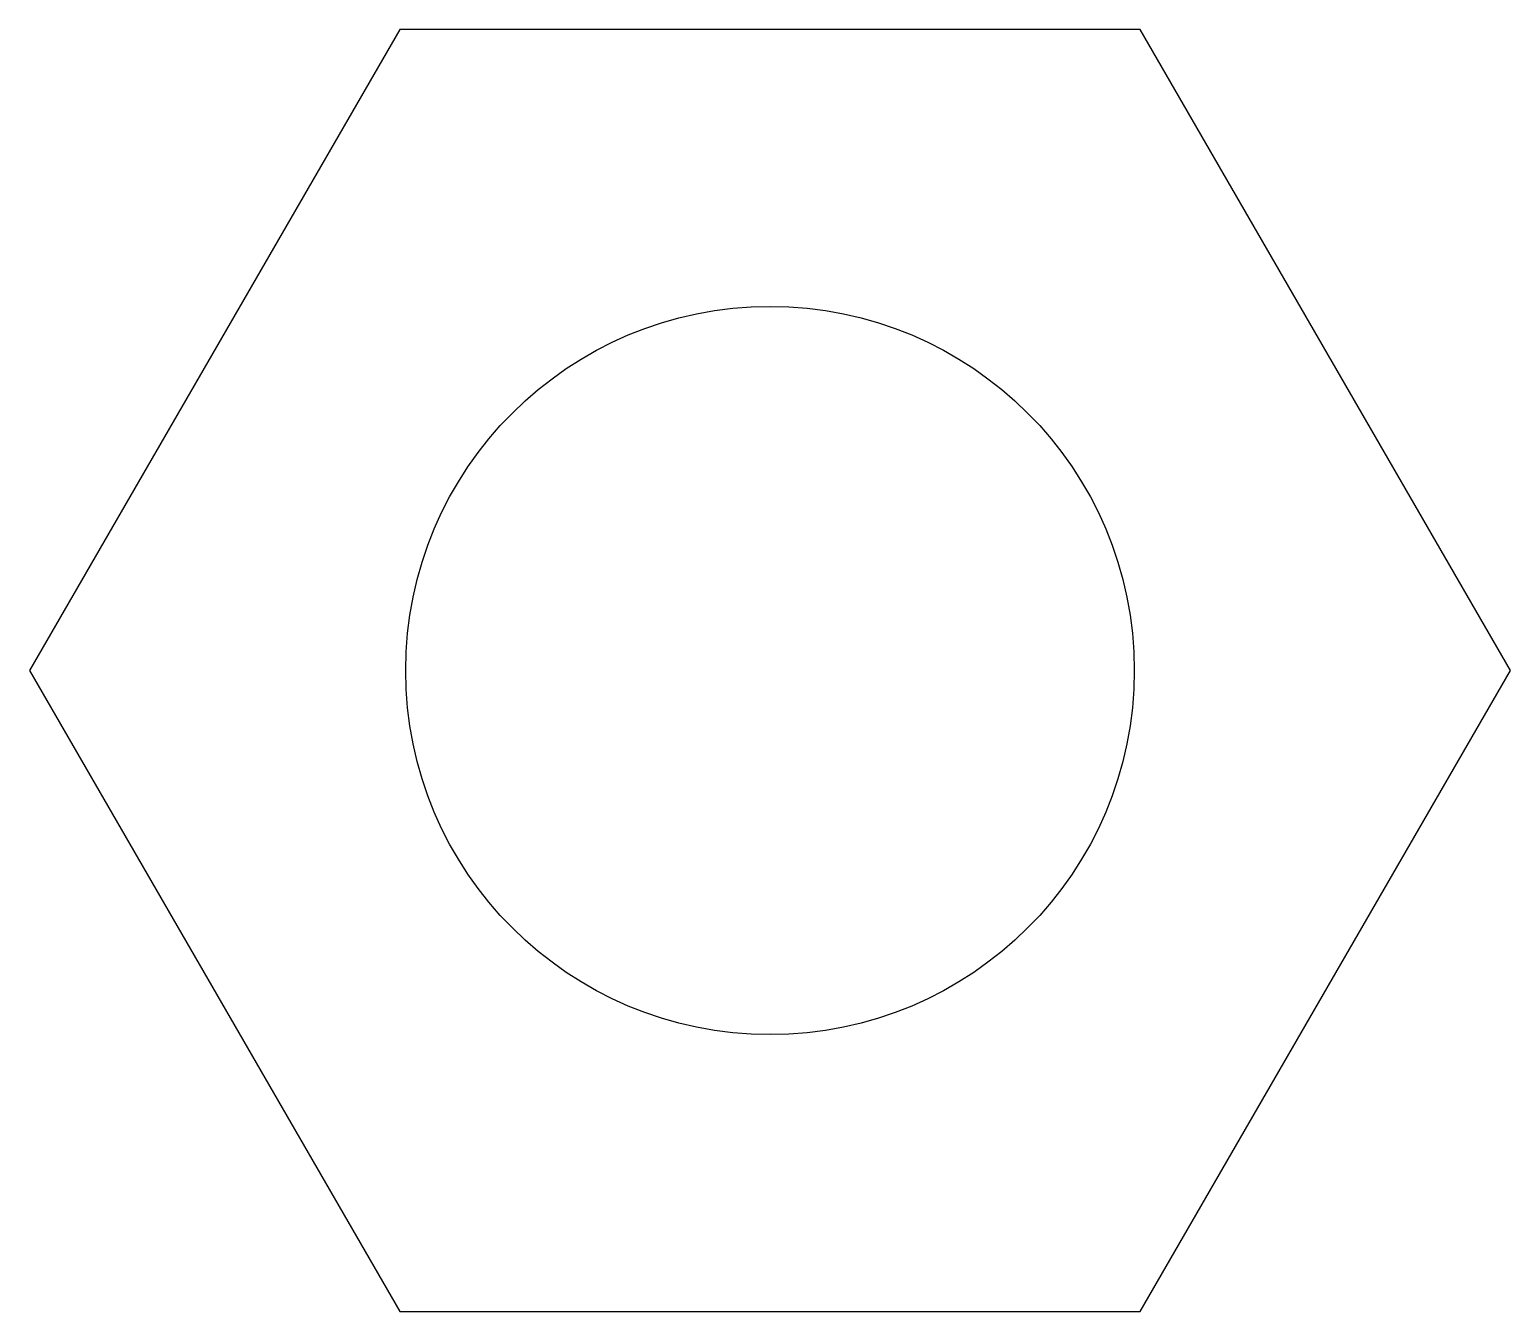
# Model space of a CAD drawing. Header units: millimetres. Extents: x -29.2 to 30.6, y -29.2 to 15.1.
# Drawn here: x 23.44 to 30.56, y 8.92 to 15.08 of the extents above; entities outside this region: 3.
import ezdxf

# ---------------------------------------------------------------- set-up
doc = ezdxf.new("R2010")
doc.units = ezdxf.units.MM
doc.layers.get('0').update_dxf_attribs({"linetype": 'CONTINUOUS'})

msp = doc.modelspace()

# ---------------------------------------------------------------- linework, layer by layer
for p, q in [((25.2218, 15.08), (23.4435, 12)), ((28.7782, 15.08), (25.2218, 15.08)), ((30.5565, 12), (28.7782, 15.08)), ((23.4435, 12), (25.2218, 8.92)), ((28.7782, 8.92), (30.5565, 12)), ((25.2218, 8.92), (28.7782, 8.92))]:
    msp.add_line(p, q)
for centre, radius in [((-27, 12), 2.2361), ((27, 12), 1.75), ((27, 12), 1.75), ((27, -27), 2.2361), ((-27, -27), 2.0244)]:
    msp.add_circle(centre, radius)

doc.saveas('drawing.dxf')
